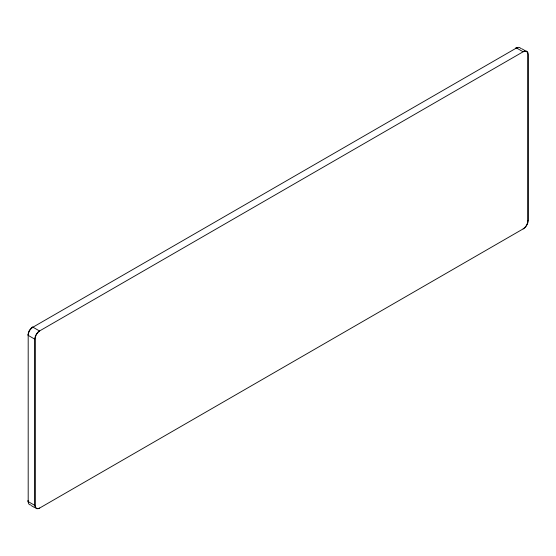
<?xml version="1.0" encoding="UTF-8"?>
<svg xmlns="http://www.w3.org/2000/svg" width="556" height="556" viewBox="0 0 556 556"><rect width="100%" height="100%" fill="white"/><g stroke="black" fill="none" stroke-linecap="round" stroke-linejoin="round"><path stroke-width="0.83" d="M30.754 504.959A6.693 3.864 -60 0 1 28.189 501.582L28.189 335.372A1.334 0.771 0 0 1 28.189 334.281A5.331 3.079 -60 0 1 31.984 327.734L516.51 47.976A6.693 3.864 -60 0 1 520.715 48.504M39.525 508.121L523.467 228.718A6.693 3.864 -60 0 0 528.2 220.517L528.2 54.314A6.693 3.864 -60 0 0 523.467 51.583L39.525 330.98A6.693 3.864 -60 0 0 34.792 339.181L34.792 505.39A6.693 3.864 -60 0 0 39.525 508.121A6.693 3.864 -60 0 1 35.146 505.195L35.146 338.958A6.693 3.864 -60 0 1 39.525 330.98L32.922 327.171A1.334 0.771 60 0 0 31.984 327.72M521.507 48.601L524.808 50.506M527.429 220.489L527.839 220.725A6.693 3.864 -60 0 1 523.106 228.926M34.792 339.181L28.189 335.372A6.693 3.864 -60 0 1 32.922 327.171M34.792 505.39L28.189 501.582A1.334 0.771 0 0 1 28.113 500.539M31.226 505.599L34.528 507.503M527.839 220.725L527.839 54.523A6.693 3.864 -60 0 0 523.106 51.784L516.51 47.976A1.334 0.771 60 0 0 515.565 48.525A5.331 3.079 -60 0 1 517.817 48.087M28.648 502.283A5.331 3.079 -60 0 1 28.419 501.825"/></g></svg>
